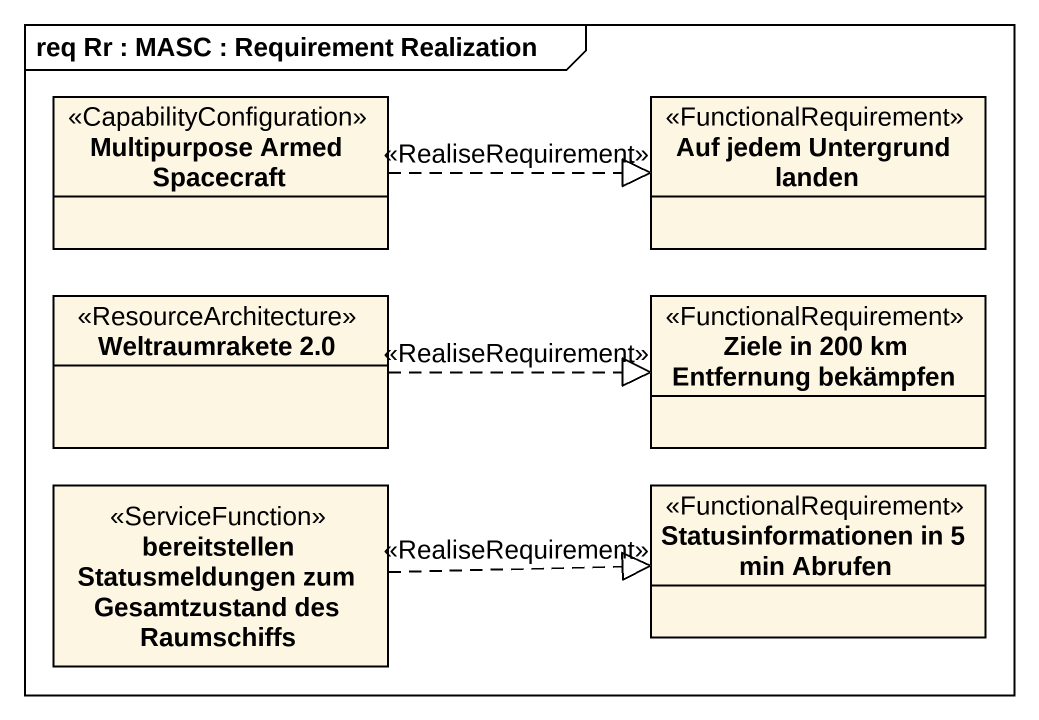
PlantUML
@startuml
mainframe req Rr : MASC : Requirement Realization
hide circle
hide empty members
class "Multipurpose Armed Spacecraft" as Multipurpose_Armed <<CapabilityConfiguration>>
class "Auf jedem Untergrund landen" as Auf_jedem_Untergrund_landen <<FunctionalRequirement>>
class "Weltraumrakete 2.0" as Weltraumrakete_2_0 <<ResourceArchitecture>>
class "Ziele in 200 km Entfernung bekämpfen" as Ziele_in_200_km_Entfernung <<FunctionalRequirement>>
class "bereitstellen Statusmeldungen zum Gesamtzustand des Raumschiffs" as bereitstellen <<ServiceFunction>>
class "Statusinformationen in 5 min Abrufen" as Statusinformationen_in_5 <<FunctionalRequirement>>
Multipurpose_Armed .right.|> Auf_jedem_Untergrund_landen : <<RealiseRequirement>>
Weltraumrakete_2_0 .right.|> Ziele_in_200_km_Entfernung : <<RealiseRequirement>>
bereitstellen .right.|> Statusinformationen_in_5 : <<RealiseRequirement>>
@enduml
